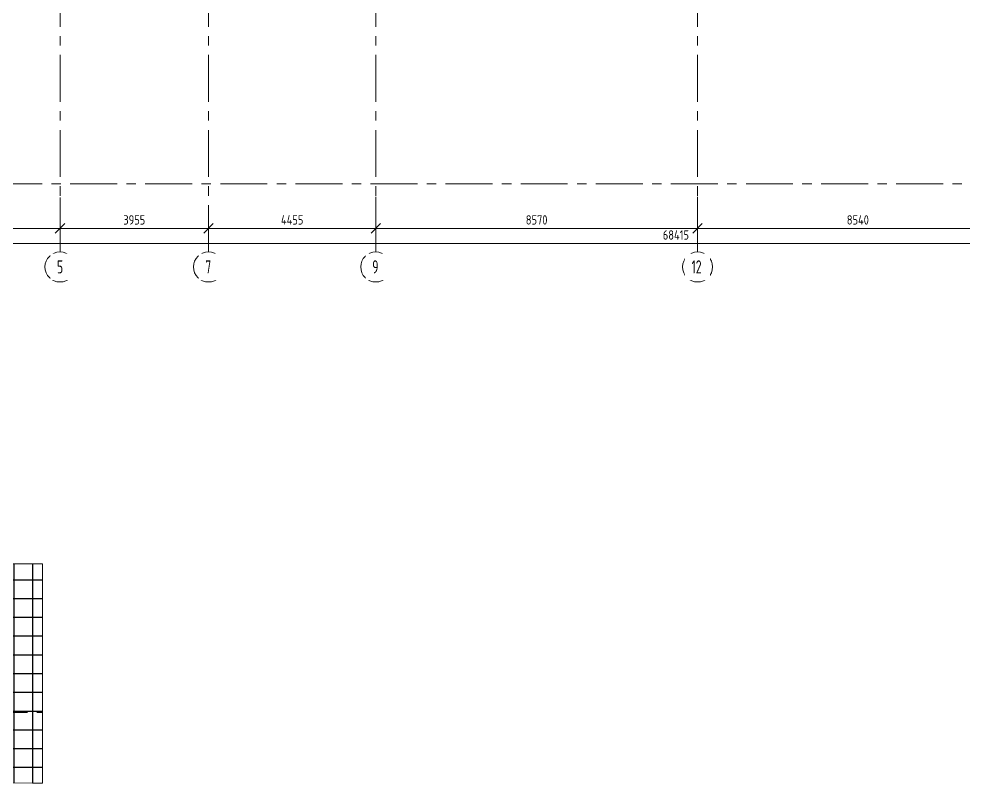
# Model space of a CAD drawing. Header units: millimetres. Extents: x -4447806 to 13389969, y -2188499 to 852203.
# Drawn here: x 4453108 to 4478283, y -632855 to -612489 of the extents above; entities that cross this region are included whole.
import ezdxf

# ---------------------------------------------------------------- set-up
doc = ezdxf.new("R2010")
doc.units = ezdxf.units.MM
doc.linetypes.add('CENTER', pattern=[2, 1.25, -0.25, 0.25, -0.25])
doc.layers.add('АР_Кровля дорожки', color=245, linetype='Continuous')
for name, color, linetype, lineweight in [('АР_Оси', 195, 'Continuous', 9), ('АР_Оси размеры', 164, 'Continuous', 9), ('АР_тонкая линия', 250, 'Continuous', 0), ('РАЗМЕРЫ ВНУТРЕННИЕ', 137, 'Continuous', 5)]:
    doc.layers.add(name, color=color, linetype=linetype, lineweight=lineweight)
doc.styles.add('ГОСТ 2.304', font='CS_Gost2304.shx')
doc.dimstyles.new('СПДС', dxfattribs={"dimscale": 100, "dimtxt": 2.5, "dimasz": 2.5, "dimexe": 1.25, "dimexo": 0.625, "dimtad": 1, "dimdec": 0, "dimrnd": 0.001, "dimtxsty": 'ГОСТ 2.304', "dimblk": 'ARCHTICK', "dimblk1": 'ARCHTICK', "dimblk2": 'ARCHTICK', "dimcen": 2.5, "dimdle": 2, "dimadec": 0, "dimazin": 2, "dimtfac": 0.75, "dimtdec": 4, "dimtmove": 1, "dimatfit": 3, "dimfxl": 1, "dimtolj": 1, "dimarcsym": 1})

# ---------------------------------------------------------------- blocks, each defined once
blk = doc.blocks.new('_Oblique')
at = {"color": 0, "linetype": 'ByBlock', "lineweight": -2}
blk.add_line((-0.5, -0.5), (0.5, 0.5), dxfattribs=at)
blk = doc.blocks.new('*D514')
at = {"layer": 'Defpoints', "color": 0, "lineweight": 30, "ltscale": 100, "transparency": 16777216}
for p in [(19455, -77818), (23720, -77818), (23720, -78642)]:
    blk.add_point(p, dxfattribs=at)
at = {"layer": 'АР_Оси размеры', "color": 0, "lineweight": -2, "ltscale": 100, "transparency": 16777216}
for p, q in [((19455, -77818), (19455, -78792)), ((23720, -77818), (23720, -78792)), ((19305, -78642), (23870, -78642))]:
    blk.add_line(p, q, dxfattribs=at)
at = {"layer": 'АР_Оси размеры', "color": 0, "lineweight": -2, "ltscale": 100, "transparency": 16777216, "xscale": 250, "yscale": 250, "zscale": 250, "rotation": 180}
blk.add_blockref('_Oblique', (19455, -78642), dxfattribs=at)
at = {"layer": 'АР_Оси размеры', "color": 0, "lineweight": -2, "ltscale": 100, "transparency": 16777216, "xscale": 250, "yscale": 250, "zscale": 250}
blk.add_blockref('_Oblique', (23720, -78642), dxfattribs=at)
at = {"layer": 'АР_Оси размеры', "color": 0, "ltscale": 100, "transparency": 16777216, "insert": (21588, -78417), "char_height": 250, "attachment_point": 5, "style": 'ГОСТ 2.304'}
blk.add_mtext('\\A1;4265', dxfattribs=at)
blk = doc.blocks.new('_ArchTick')
at = {"color": 0, "linetype": 'ByBlock', "const_width": 0.15}
blk.add_lwpolyline([(-0.5, -0.5), (0.5, 0.5)], dxfattribs=at)
blk = doc.blocks.new('*D515')
at = {"layer": 'Defpoints', "color": 0, "lineweight": 30, "ltscale": 100, "transparency": 16777216}
for p in [(23720, -77818), (27675, -78119), (27675, -78642)]:
    blk.add_point(p, dxfattribs=at)
at = {"layer": 'АР_Оси размеры', "color": 0, "lineweight": -2, "ltscale": 100, "transparency": 16777216}
for p, q in [((23720, -77818), (23720, -78792)), ((27675, -78119), (27675, -78792)), ((23570, -78642), (27825, -78642))]:
    blk.add_line(p, q, dxfattribs=at)
at = {"layer": 'АР_Оси размеры', "color": 0, "lineweight": -2, "ltscale": 100, "transparency": 16777216, "xscale": 250, "yscale": 250, "zscale": 250, "rotation": 180}
blk.add_blockref('_Oblique', (23720, -78642), dxfattribs=at)
at = {"layer": 'АР_Оси размеры', "color": 0, "lineweight": -2, "ltscale": 100, "transparency": 16777216, "xscale": 250, "yscale": 250, "zscale": 250}
blk.add_blockref('_Oblique', (27675, -78642), dxfattribs=at)
at = {"layer": 'АР_Оси размеры', "color": 0, "ltscale": 100, "transparency": 16777216, "insert": (25698, -78417), "char_height": 250, "attachment_point": 5, "style": 'ГОСТ 2.304'}
blk.add_mtext('\\A1;3955', dxfattribs=at)
blk = doc.blocks.new('*D516')
at = {"layer": 'Defpoints', "color": 0, "lineweight": 30, "ltscale": 100, "transparency": 16777216}
for p in [(32130, -77800), (27675, -78119), (32130, -78642)]:
    blk.add_point(p, dxfattribs=at)
at = {"layer": 'АР_Оси размеры', "color": 0, "lineweight": -2, "ltscale": 100, "transparency": 16777216}
for p, q in [((32130, -77800), (32130, -78792)), ((27675, -78119), (27675, -78792)), ((27525, -78642), (32280, -78642))]:
    blk.add_line(p, q, dxfattribs=at)
at = {"layer": 'АР_Оси размеры', "color": 0, "lineweight": -2, "ltscale": 100, "transparency": 16777216, "xscale": 250, "yscale": 250, "zscale": 250, "rotation": 180}
blk.add_blockref('_Oblique', (27675, -78642), dxfattribs=at)
at = {"layer": 'АР_Оси размеры', "color": 0, "lineweight": -2, "ltscale": 100, "transparency": 16777216, "xscale": 250, "yscale": 250, "zscale": 250}
blk.add_blockref('_Oblique', (32130, -78642), dxfattribs=at)
at = {"layer": 'АР_Оси размеры', "color": 0, "ltscale": 100, "transparency": 16777216, "insert": (29903, -78417), "char_height": 250, "attachment_point": 5, "style": 'ГОСТ 2.304'}
blk.add_mtext('\\A1;4455', dxfattribs=at)
blk = doc.blocks.new('*D517')
at = {"layer": 'Defpoints', "color": 0, "lineweight": 30, "ltscale": 100, "transparency": 16777216}
for p in [(32130, -77800), (40700, -77800), (40700, -78642)]:
    blk.add_point(p, dxfattribs=at)
at = {"layer": 'АР_Оси размеры', "color": 0, "lineweight": -2, "ltscale": 100, "transparency": 16777216}
for p, q in [((32130, -77800), (32130, -78792)), ((40700, -77800), (40700, -78792)), ((31980, -78642), (40850, -78642))]:
    blk.add_line(p, q, dxfattribs=at)
at = {"layer": 'АР_Оси размеры', "color": 0, "lineweight": -2, "ltscale": 100, "transparency": 16777216, "xscale": 250, "yscale": 250, "zscale": 250, "rotation": 180}
blk.add_blockref('_Oblique', (32130, -78642), dxfattribs=at)
at = {"layer": 'АР_Оси размеры', "color": 0, "lineweight": -2, "ltscale": 100, "transparency": 16777216, "xscale": 250, "yscale": 250, "zscale": 250}
blk.add_blockref('_Oblique', (40700, -78642), dxfattribs=at)
at = {"layer": 'АР_Оси размеры', "color": 0, "ltscale": 100, "transparency": 16777216, "insert": (36415, -78417), "char_height": 250, "attachment_point": 5, "style": 'ГОСТ 2.304'}
blk.add_mtext('\\A1;8570', dxfattribs=at)
blk = doc.blocks.new('*D518')
at = {"layer": 'Defpoints', "color": 0, "lineweight": 30, "ltscale": 100, "transparency": 16777216}
for p in [(40700, -77800), (49240, -78068), (49240, -78642)]:
    blk.add_point(p, dxfattribs=at)
at = {"layer": 'АР_Оси размеры', "color": 0, "lineweight": -2, "ltscale": 100, "transparency": 16777216}
for p, q in [((40700, -77800), (40700, -78792)), ((49240, -78068), (49240, -78792)), ((40550, -78642), (49390, -78642))]:
    blk.add_line(p, q, dxfattribs=at)
at = {"layer": 'АР_Оси размеры', "color": 0, "lineweight": -2, "ltscale": 100, "transparency": 16777216, "xscale": 250, "yscale": 250, "zscale": 250, "rotation": 180}
blk.add_blockref('_Oblique', (40700, -78642), dxfattribs=at)
at = {"layer": 'АР_Оси размеры', "color": 0, "lineweight": -2, "ltscale": 100, "transparency": 16777216, "xscale": 250, "yscale": 250, "zscale": 250}
blk.add_blockref('_Oblique', (49240, -78642), dxfattribs=at)
at = {"layer": 'АР_Оси размеры', "color": 0, "ltscale": 100, "transparency": 16777216, "insert": (44970, -78417), "char_height": 250, "attachment_point": 5, "style": 'ГОСТ 2.304'}
blk.add_mtext('\\A1;8540', dxfattribs=at)
blk = doc.blocks.new('*D540')
at = {"layer": 'Defpoints', "color": 0, "lineweight": 30, "ltscale": 100, "transparency": 16777216}
for p in [(6555, -78792), (74970, -78792), (74970, -79044)]:
    blk.add_point(p, dxfattribs=at)
at = {"layer": 'АР_Оси размеры', "color": 0, "lineweight": -2, "ltscale": 100, "transparency": 16777216}
for p, q in [((6555, -78792), (6555, -79194)), ((74970, -78792), (74970, -79194)), ((6405, -79044), (75120, -79044))]:
    blk.add_line(p, q, dxfattribs=at)
at = {"layer": 'АР_Оси размеры', "color": 0, "lineweight": -2, "ltscale": 100, "transparency": 16777216, "xscale": 250, "yscale": 250, "zscale": 250, "rotation": 180}
blk.add_blockref('_Oblique', (6555, -79044), dxfattribs=at)
at = {"layer": 'АР_Оси размеры', "color": 0, "lineweight": -2, "ltscale": 100, "transparency": 16777216, "xscale": 250, "yscale": 250, "zscale": 250}
blk.add_blockref('_Oblique', (74970, -79044), dxfattribs=at)
at = {"layer": 'АР_Оси размеры', "color": 0, "ltscale": 100, "transparency": 16777216, "insert": (40124, -78819), "char_height": 250, "attachment_point": 5, "style": 'ГОСТ 2.304'}
blk.add_mtext('\\A1;68415', dxfattribs=at)
blk = doc.blocks.new('A$C2a493afe')
at = {"layer": 'АР_Оси размеры', "ltscale": 100}
for base, p1, p2, picture, middle in [((23720.1, -78642.2), (19455.1, -77818.4), (23720.1, -77818.4), '*D514', (21587.6, -78417.2)), ((27675.1, -78642.2), (23720.1, -77818.4), (27675.1, -78119.2), '*D515', (25697.6, -78417.2)), ((32130.1, -78642.2), (27675.1, -78119.2), (32130.1, -77800.4), '*D516', (29902.6, -78417.2)), ((40700.1, -78642.2), (32130.1, -77800.4), (40700.1, -77800.4), '*D517', (36415.1, -78417.2)), ((49240.1, -78642.2), (40700.1, -77800.4), (49240.1, -78068.3), '*D518', (44970.1, -78417.2))]:
    dim = blk.add_linear_dim(base=base, p1=p1, p2=p2, dimstyle='СПДС', dxfattribs=at)
    dim.commit()
    dim.dimension.update_dxf_attribs({"geometry": picture, "text_midpoint": middle})
dim = blk.add_linear_dim(base=(74970.1, -79044.3), p1=(6555.1, -78792.2), p2=(74970.1, -78792.2), dimstyle='СПДС', dxfattribs=at)
dim.commit()
dim.dimension.update_dxf_attribs({"geometry": '*D540', "text_midpoint": (40124.1, -79044.3), "dimtype": 128})

msp = doc.modelspace()

# ---------------------------------------------------------------- hatches: boundary and pattern name
at = {"layer": 'АР_Кровля дорожки', "ltscale": 120, "true_color": 0x636466}
h = msp.add_hatch(dxfattribs=at)
h.set_pattern_fill('ANSI37', color=251, scale=4000, angle=45, double=1)
h.set_pattern_definition([(90, (4778982.3, -563434.9), (-500, 0), []), (180, (4778982.3, -563434.9), (-3e-14, -500), [])])
h.paths.add_polyline_path([(4453739.058, -632851.793), (4452635.656, -632851.474), (4452638.706, -627011.156), (4453742.108, -627011.475)])

# ---------------------------------------------------------------- linework, layer by layer
at = {"layer": 'АР_Оси', "linetype": 'CENTER', "ltscale": 1000}
for p, q in [((4454202.91, -618700.387), (4454202.91, -583581.561)), ((4458157.91, -618700.387), (4458157.91, -583581.561)), ((4462612.91, -618700.387), (4462612.91, -583581.561)), ((4471182.91, -618700.387), (4471182.91, -583581.561)), ((4424474.154, -616889.115), (4508071.319, -616889.115)), ((4448082.716, -630971.291), (4453738.302, -630971.29))]:
    msp.add_line(p, q, dxfattribs=at)
at = {"layer": 'АР_Оси', "ltscale": 0.5}
for centre in [(4454202.91, -619100.387), (4458157.91, -619100.387), (4462612.91, -619100.387), (4471182.91, -619100.387)]:
    msp.add_circle(centre, 400, dxfattribs=at)
at = {"layer": 'РАЗМЕРЫ ВНУТРЕННИЕ', "color": 18, "true_color": 0x000000}
for points in [[(4448957.137, -627009.993), (4448933.152, -632852.155), (4453738.27, -632855.107)], [(4453738.273, -627011.784), (4448957.137, -627009.993), (4448957.137, -627009.993)], [(4453738.27, -632855.107), (4453738.273, -627011.784)], [(4453474.204, -632855.1), (4453738.27, -632855.107)]]:
    msp.add_lwpolyline(points, dxfattribs=at)

# ---------------------------------------------------------------- next in the draw order: texts
at = {"layer": 'АР_Оси', "char_height": 350, "attachment_point": 1, "line_spacing_factor": 1.149209, "style": 'ГОСТ 2.304', "bg_fill": 2}
for s, insert in [('{\\W0.8;5}', (4454122.505, -618922.608)), ('{\\W0.8;7}', (4458071.242, -618922.608)), ('{\\W0.8;9}', (4462518.244, -618922.608))]:
    msp.add_mtext(s, dxfattribs=dict(at, insert=insert))
at = {"layer": 'АР_Оси', "insert": (4471023.421, -618922.608), "char_height": 350, "width": 318.21817, "attachment_point": 1, "line_spacing_factor": 1.149209, "style": 'ГОСТ 2.304', "bg_fill": 2}
msp.add_mtext('{\\W0.8;12}', dxfattribs=at)

# ---------------------------------------------------------------- next in the draw order: block references
at = {"layer": 'АР_тонкая линия', "ltscale": 100}
msp.add_blockref('A$C2a493afe', (4430482.848, -539429.013), dxfattribs=at)

doc.saveas('drawing.dxf')
